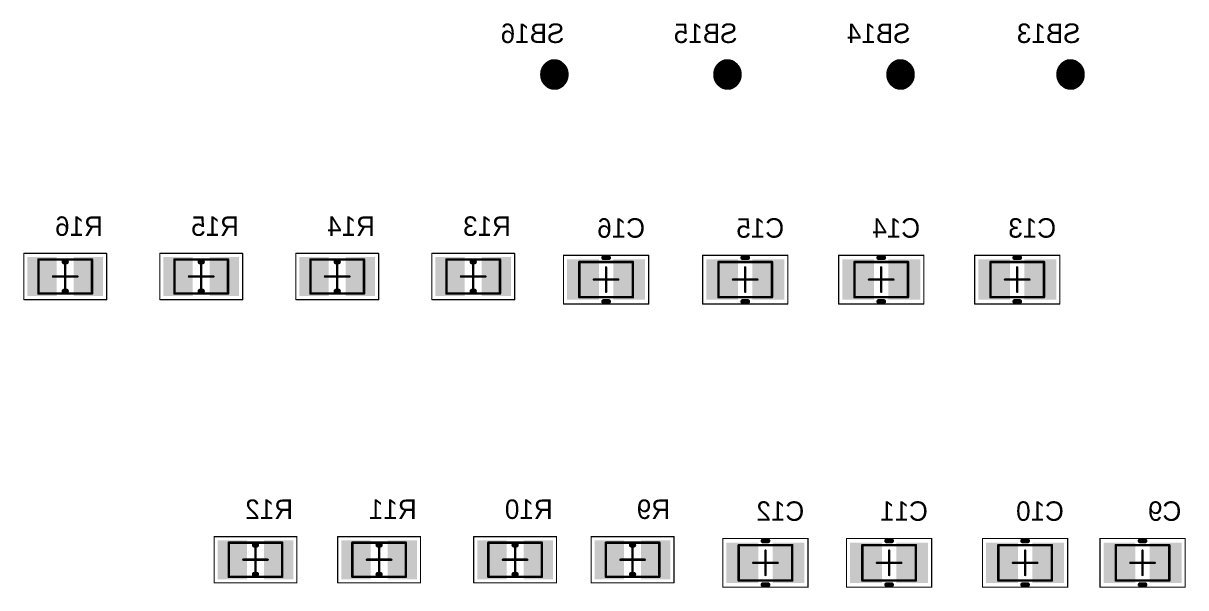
# Model space of a CAD drawing. Header units: millimetres. Extents: x 27 to 265, y 27 to 156.
# Drawn here: x 216.78 to 264.55, y 44.9 to 68.1 of the extents above; entities that cross this region are included whole.
import ezdxf

# ---------------------------------------------------------------- set-up
doc = ezdxf.new("R2010")
doc.units = ezdxf.units.MM
for name, color, linetype in [('BottomLayer', 5, 'Continuous'), ('BottomOverlay', 54, 'Continuous'), ('BottomPaste', 16, 'Continuous'), ('BottomSolder', 6, 'Continuous'), ('Mechanical13', 56, 'Continuous'), ('Mechanical15', 56, 'Continuous')]:
    doc.layers.add(name, color=color, linetype=linetype)

msp = doc.modelspace()

# ---------------------------------------------------------------- linework, layer by layer
at = {"layer": 'BottomLayer'}
for p, q in [((238.277, 66.45), (238.196, 66.366)), ((238.414, 66.533), (238.277, 66.45)), ((238.485, 66.559), (238.414, 66.533)), ((238.706, 66.564), (238.485, 66.559)), ((238.8, 66.536), (238.706, 66.564)), ((238.899, 66.477), (238.8, 66.536)), ((238.958, 66.424), (238.899, 66.477)), ((239.031, 66.35), (238.958, 66.424)), ((245.389, 66.45), (245.308, 66.366)), ((245.526, 66.533), (245.389, 66.45)), ((245.597, 66.559), (245.526, 66.533)), ((245.818, 66.564), (245.597, 66.559)), ((245.912, 66.536), (245.818, 66.564)), ((246.011, 66.477), (245.912, 66.536)), ((246.07, 66.424), (246.011, 66.477)), ((246.143, 66.35), (246.07, 66.424)), ((252.501, 66.45), (252.42, 66.366)), ((252.638, 66.533), (252.501, 66.45)), ((252.709, 66.559), (252.638, 66.533)), ((252.93, 66.564), (252.709, 66.559)), ((253.024, 66.536), (252.93, 66.564)), ((253.123, 66.477), (253.024, 66.536)), ((253.182, 66.424), (253.123, 66.477)), ((253.255, 66.35), (253.182, 66.424)), ((259.486, 66.45), (259.405, 66.366)), ((259.623, 66.533), (259.486, 66.45)), ((259.694, 66.559), (259.623, 66.533)), ((259.915, 66.564), (259.694, 66.559)), ((260.009, 66.536), (259.915, 66.564)), ((260.108, 66.477), (260.009, 66.536)), ((260.167, 66.424), (260.108, 66.477)), ((260.24, 66.35), (260.167, 66.424)), ((238.138, 66.274), (238.107, 66.173)), ((238.107, 66.173), (238.124, 66.122)), ((238.124, 66.122), (238.177, 66.092)), ((238.196, 66.366), (238.138, 66.274)), ((238.177, 66.092), (239.039, 66.092)), ((239.074, 66.286), (239.031, 66.35)), ((239.039, 66.092), (239.112, 66.168)), ((239.112, 66.168), (239.074, 66.286)), ((245.25, 66.274), (245.219, 66.173)), ((245.219, 66.173), (245.236, 66.122)), ((245.236, 66.122), (245.289, 66.092)), ((245.308, 66.366), (245.25, 66.274)), ((245.289, 66.092), (246.151, 66.092)), ((246.186, 66.286), (246.143, 66.35)), ((246.151, 66.092), (246.224, 66.168)), ((246.224, 66.168), (246.186, 66.286)), ((252.362, 66.274), (252.331, 66.173)), ((252.331, 66.173), (252.348, 66.122)), ((252.348, 66.122), (252.401, 66.092)), ((252.42, 66.366), (252.362, 66.274)), ((252.401, 66.092), (253.263, 66.092)), ((253.298, 66.286), (253.255, 66.35)), ((253.263, 66.092), (253.336, 66.168)), ((253.336, 66.168), (253.298, 66.286)), ((259.347, 66.274), (259.316, 66.173)), ((259.316, 66.173), (259.333, 66.122)), ((259.333, 66.122), (259.386, 66.092)), ((259.405, 66.366), (259.347, 66.274)), ((259.386, 66.092), (260.248, 66.092)), ((260.283, 66.286), (260.24, 66.35)), ((260.248, 66.092), (260.321, 66.168)), ((260.321, 66.168), (260.283, 66.286)), ((238.175, 65.888), (238.102, 65.812)), ((238.102, 65.812), (238.14, 65.694)), ((238.14, 65.694), (238.183, 65.629)), ((239.037, 65.888), (238.175, 65.888)), ((238.183, 65.629), (238.256, 65.555)), ((238.256, 65.555), (238.315, 65.502)), ((238.315, 65.502), (238.414, 65.444)), ((238.414, 65.444), (238.508, 65.416)), ((238.729, 65.421), (238.8, 65.446)), ((238.8, 65.446), (238.937, 65.53)), ((238.937, 65.53), (239.018, 65.614)), ((239.018, 65.614), (239.076, 65.706)), ((239.09, 65.858), (239.037, 65.888)), ((239.076, 65.706), (239.107, 65.807)), ((239.107, 65.807), (239.09, 65.858)), ((245.287, 65.888), (245.214, 65.812)), ((245.214, 65.812), (245.252, 65.694)), ((245.252, 65.694), (245.295, 65.629)), ((246.149, 65.888), (245.287, 65.888)), ((245.295, 65.629), (245.368, 65.555)), ((245.368, 65.555), (245.427, 65.502)), ((245.427, 65.502), (245.526, 65.444)), ((245.526, 65.444), (245.62, 65.416)), ((245.841, 65.421), (245.912, 65.446)), ((245.912, 65.446), (246.049, 65.53)), ((246.049, 65.53), (246.13, 65.614)), ((246.13, 65.614), (246.188, 65.706)), ((246.202, 65.858), (246.149, 65.888)), ((246.188, 65.706), (246.219, 65.807)), ((246.219, 65.807), (246.202, 65.858)), ((252.399, 65.888), (252.326, 65.812)), ((252.326, 65.812), (252.364, 65.694)), ((252.364, 65.694), (252.407, 65.629)), ((253.261, 65.888), (252.399, 65.888)), ((252.407, 65.629), (252.48, 65.555)), ((252.48, 65.555), (252.539, 65.502)), ((252.539, 65.502), (252.638, 65.444)), ((252.638, 65.444), (252.732, 65.416)), ((252.953, 65.421), (253.024, 65.446)), ((253.024, 65.446), (253.161, 65.53)), ((253.161, 65.53), (253.242, 65.614)), ((253.242, 65.614), (253.3, 65.706)), ((253.314, 65.858), (253.261, 65.888)), ((253.3, 65.706), (253.331, 65.807)), ((253.331, 65.807), (253.314, 65.858)), ((259.384, 65.888), (259.311, 65.812)), ((259.311, 65.812), (259.349, 65.694)), ((259.349, 65.694), (259.392, 65.629)), ((260.246, 65.888), (259.384, 65.888)), ((259.392, 65.629), (259.465, 65.555)), ((259.465, 65.555), (259.524, 65.502)), ((259.524, 65.502), (259.623, 65.444)), ((259.623, 65.444), (259.717, 65.416)), ((259.938, 65.421), (260.009, 65.446)), ((260.009, 65.446), (260.146, 65.53)), ((260.146, 65.53), (260.227, 65.614)), ((260.227, 65.614), (260.285, 65.706)), ((260.299, 65.858), (260.246, 65.888)), ((260.285, 65.706), (260.316, 65.807)), ((260.316, 65.807), (260.299, 65.858)), ((238.508, 65.416), (238.729, 65.421)), ((245.62, 65.416), (245.841, 65.421)), ((252.732, 65.416), (252.953, 65.421)), ((259.717, 65.416), (259.938, 65.421))]:
    msp.add_line(p, q, dxfattribs=at)
at = {"layer": 'BottomLayer', "const_width": 0.152}
for points in [[(238.176, 66.168, -0.77568), (239.038, 66.168)], [(245.288, 66.168, -0.77568), (246.15, 66.168)], [(252.4, 66.168, -0.77568), (253.262, 66.168)], [(259.385, 66.168, -0.77568), (260.247, 66.168)], [(239.038, 65.811, -0.77568), (238.176, 65.811)], [(246.15, 65.811, -0.77568), (245.288, 65.811)], [(253.262, 65.811, -0.77568), (252.4, 65.811)], [(260.247, 65.811, -0.77568), (259.385, 65.811)]]:
    msp.add_lwpolyline(points, format="xyb", dxfattribs=at)
at = {"layer": 'BottomLayer', "const_width": 0.203}
for points in [[(238.607, 65.652), (238.607, 66.328)], [(245.719, 65.652), (245.719, 66.328)], [(252.831, 65.652), (252.831, 66.328)], [(259.816, 65.652), (259.816, 66.328)]]:
    msp.add_lwpolyline(points, dxfattribs=at)
at = {"layer": 'BottomLayer'}
for points, const_width in [([(238.556, 66.328, 1), (238.658, 66.328, 1)], 0.102), ([(238.557, 66.328, 1), (238.657, 66.328, 1)], 0.1), ([(245.668, 66.328, 1), (245.77, 66.328, 1)], 0.102), ([(245.669, 66.328, 1), (245.769, 66.328, 1)], 0.1), ([(252.78, 66.328, 1), (252.882, 66.328, 1)], 0.102), ([(252.781, 66.328, 1), (252.881, 66.328, 1)], 0.1), ([(259.765, 66.328, 1), (259.867, 66.328, 1)], 0.102), ([(259.766, 66.328, 1), (259.866, 66.328, 1)], 0.1), ([(238.138, 66.168, 1), (238.215, 66.168, 1)], 0.0762), ([(238.999, 66.168, 1), (239.076, 66.168, 1)], 0.0762), ([(245.25, 66.168, 1), (245.327, 66.168, 1)], 0.0762), ([(246.111, 66.168, 1), (246.188, 66.168, 1)], 0.0762), ([(252.362, 66.168, 1), (252.439, 66.168, 1)], 0.0762), ([(253.223, 66.168, 1), (253.3, 66.168, 1)], 0.0762), ([(259.347, 66.168, 1), (259.424, 66.168, 1)], 0.0762), ([(260.208, 66.168, 1), (260.285, 66.168, 1)], 0.0762), ([(238.138, 65.811, 1), (238.215, 65.811, 1)], 0.0762), ([(238.556, 65.652, 1), (238.658, 65.652, 1)], 0.102), ([(238.557, 65.652, 1), (238.657, 65.652, 1)], 0.1), ([(238.999, 65.811, 1), (239.076, 65.811, 1)], 0.0762), ([(245.25, 65.811, 1), (245.327, 65.811, 1)], 0.0762), ([(245.668, 65.652, 1), (245.77, 65.652, 1)], 0.102), ([(245.669, 65.652, 1), (245.769, 65.652, 1)], 0.1), ([(246.111, 65.811, 1), (246.188, 65.811, 1)], 0.0762), ([(252.362, 65.811, 1), (252.439, 65.811, 1)], 0.0762), ([(252.78, 65.652, 1), (252.882, 65.652, 1)], 0.102), ([(252.781, 65.652, 1), (252.881, 65.652, 1)], 0.1), ([(253.223, 65.811, 1), (253.3, 65.811, 1)], 0.0762), ([(259.347, 65.811, 1), (259.424, 65.811, 1)], 0.0762), ([(259.765, 65.652, 1), (259.867, 65.652, 1)], 0.102), ([(259.766, 65.652, 1), (259.866, 65.652, 1)], 0.1), ([(260.208, 65.811, 1), (260.285, 65.811, 1)], 0.0762)]:
    msp.add_lwpolyline(points, format="xyb", close=True, dxfattribs=dict(at, const_width=const_width))
for points in [[(218.058, 56.989), (218.058, 58.389), (217.058, 56.989), (217.058, 58.389)], [(219.958, 56.989), (219.958, 58.389), (218.958, 56.989), (218.958, 58.389)], [(223.646, 56.989), (223.646, 58.389), (222.646, 56.989), (222.646, 58.389)], [(225.546, 56.989), (225.546, 58.389), (224.546, 56.989), (224.546, 58.389)], [(229.234, 56.989), (229.234, 58.389), (228.234, 56.989), (228.234, 58.389)], [(231.134, 56.989), (231.134, 58.389), (230.134, 56.989), (230.134, 58.389)], [(234.822, 56.989), (234.822, 58.389), (233.822, 56.989), (233.822, 58.389)], [(236.722, 56.989), (236.722, 58.389), (235.722, 56.989), (235.722, 58.389)], [(240.333, 56.837), (240.333, 58.287), (239.233, 56.837), (239.233, 58.287)], [(242.233, 56.837), (242.233, 58.287), (241.133, 56.837), (241.133, 58.287)], [(246.048, 56.837), (246.048, 58.287), (244.948, 56.837), (244.948, 58.287)], [(247.948, 56.837), (247.948, 58.287), (246.848, 56.837), (246.848, 58.287)], [(251.636, 56.837), (251.636, 58.287), (250.536, 56.837), (250.536, 58.287)], [(253.536, 56.837), (253.536, 58.287), (252.436, 56.837), (252.436, 58.287)], [(257.224, 56.837), (257.224, 58.287), (256.124, 56.837), (256.124, 58.287)], [(259.124, 56.837), (259.124, 58.287), (258.024, 56.837), (258.024, 58.287)], [(225.876, 45.352), (225.876, 46.752), (224.876, 45.352), (224.876, 46.752)], [(227.776, 45.352), (227.776, 46.752), (226.776, 45.352), (226.776, 46.752)], [(230.956, 45.352), (230.956, 46.752), (229.956, 45.352), (229.956, 46.752)], [(232.856, 45.352), (232.856, 46.752), (231.856, 45.352), (231.856, 46.752)], [(236.544, 45.352), (236.544, 46.752), (235.544, 45.352), (235.544, 46.752)], [(238.444, 45.352), (238.444, 46.752), (237.444, 45.352), (237.444, 46.752)], [(241.37, 45.352), (241.37, 46.752), (240.37, 45.352), (240.37, 46.752)], [(243.27, 45.352), (243.27, 46.752), (242.27, 45.352), (242.27, 46.752)], [(246.881, 45.2), (246.881, 46.65), (245.781, 45.2), (245.781, 46.65)], [(248.781, 45.2), (248.781, 46.65), (247.681, 45.2), (247.681, 46.65)], [(251.961, 45.2), (251.961, 46.65), (250.861, 45.2), (250.861, 46.65)], [(253.861, 45.2), (253.861, 46.65), (252.761, 45.2), (252.761, 46.65)], [(257.549, 45.2), (257.549, 46.65), (256.449, 45.2), (256.449, 46.65)], [(259.449, 45.2), (259.449, 46.65), (258.349, 45.2), (258.349, 46.65)], [(262.375, 45.2), (262.375, 46.65), (261.275, 45.2), (261.275, 46.65)], [(264.275, 45.2), (264.275, 46.65), (263.175, 45.2), (263.175, 46.65)]]:
    msp.add_solid(points, dxfattribs=at)
at = {"layer": 'BottomOverlay', "const_width": 0.2}
for points in [[(218.458, 58.289), (218.558, 58.289)], [(224.046, 58.289), (224.146, 58.289)], [(229.634, 58.289), (229.734, 58.289)], [(235.222, 58.289), (235.322, 58.289)], [(240.633, 58.462), (240.833, 58.462)], [(246.348, 58.462), (246.548, 58.462)], [(251.936, 58.462), (252.136, 58.462)], [(257.524, 58.462), (257.724, 58.462)], [(218.458, 57.089), (218.558, 57.089)], [(224.046, 57.089), (224.146, 57.089)], [(229.634, 57.089), (229.734, 57.089)], [(235.222, 57.089), (235.322, 57.089)], [(240.633, 56.662), (240.833, 56.662)], [(246.348, 56.662), (246.548, 56.662)], [(251.936, 56.662), (252.136, 56.662)], [(257.524, 56.662), (257.724, 56.662)], [(247.181, 46.825), (247.381, 46.825)], [(252.261, 46.825), (252.461, 46.825)], [(257.849, 46.825), (258.049, 46.825)], [(262.675, 46.825), (262.875, 46.825)], [(226.276, 46.652), (226.376, 46.652)], [(231.356, 46.652), (231.456, 46.652)], [(236.944, 46.652), (237.044, 46.652)], [(241.77, 46.652), (241.87, 46.652)], [(226.276, 45.452), (226.376, 45.452)], [(231.356, 45.452), (231.456, 45.452)], [(236.944, 45.452), (237.044, 45.452)], [(241.77, 45.452), (241.87, 45.452)], [(247.181, 45.025), (247.381, 45.025)], [(252.261, 45.025), (252.461, 45.025)], [(257.849, 45.025), (258.049, 45.025)], [(262.675, 45.025), (262.875, 45.025)]]:
    msp.add_lwpolyline(points, dxfattribs=at)
at = {"layer": 'BottomOverlay', "const_width": 0.1}
for points in [[(218.408, 58.289, 1), (218.508, 58.289, 1)], [(218.508, 58.289, 1), (218.608, 58.289, 1)], [(223.996, 58.289, 1), (224.096, 58.289, 1)], [(224.096, 58.289, 1), (224.196, 58.289, 1)], [(229.584, 58.289, 1), (229.684, 58.289, 1)], [(229.684, 58.289, 1), (229.784, 58.289, 1)], [(235.172, 58.289, 1), (235.272, 58.289, 1)], [(235.272, 58.289, 1), (235.372, 58.289, 1)], [(240.583, 58.462, 1), (240.683, 58.462, 1)], [(240.783, 58.462, 1), (240.883, 58.462, 1)], [(246.298, 58.462, 1), (246.398, 58.462, 1)], [(246.498, 58.462, 1), (246.598, 58.462, 1)], [(251.886, 58.462, 1), (251.986, 58.462, 1)], [(252.086, 58.462, 1), (252.186, 58.462, 1)], [(257.474, 58.462, 1), (257.574, 58.462, 1)], [(257.674, 58.462, 1), (257.774, 58.462, 1)], [(218.408, 57.089, 1), (218.508, 57.089, 1)], [(218.508, 57.089, 1), (218.608, 57.089, 1)], [(223.996, 57.089, 1), (224.096, 57.089, 1)], [(224.096, 57.089, 1), (224.196, 57.089, 1)], [(229.584, 57.089, 1), (229.684, 57.089, 1)], [(229.684, 57.089, 1), (229.784, 57.089, 1)], [(235.172, 57.089, 1), (235.272, 57.089, 1)], [(235.272, 57.089, 1), (235.372, 57.089, 1)], [(240.583, 56.662, 1), (240.683, 56.662, 1)], [(240.783, 56.662, 1), (240.883, 56.662, 1)], [(246.298, 56.662, 1), (246.398, 56.662, 1)], [(246.498, 56.662, 1), (246.598, 56.662, 1)], [(251.886, 56.662, 1), (251.986, 56.662, 1)], [(252.086, 56.662, 1), (252.186, 56.662, 1)], [(257.474, 56.662, 1), (257.574, 56.662, 1)], [(257.674, 56.662, 1), (257.774, 56.662, 1)], [(247.131, 46.825, 1), (247.231, 46.825, 1)], [(247.331, 46.825, 1), (247.431, 46.825, 1)], [(252.211, 46.825, 1), (252.311, 46.825, 1)], [(252.411, 46.825, 1), (252.511, 46.825, 1)], [(257.799, 46.825, 1), (257.899, 46.825, 1)], [(257.999, 46.825, 1), (258.099, 46.825, 1)], [(262.625, 46.825, 1), (262.725, 46.825, 1)], [(262.825, 46.825, 1), (262.925, 46.825, 1)], [(226.226, 46.652, 1), (226.326, 46.652, 1)], [(226.326, 46.652, 1), (226.426, 46.652, 1)], [(231.306, 46.652, 1), (231.406, 46.652, 1)], [(231.406, 46.652, 1), (231.506, 46.652, 1)], [(236.894, 46.652, 1), (236.994, 46.652, 1)], [(236.994, 46.652, 1), (237.094, 46.652, 1)], [(241.72, 46.652, 1), (241.82, 46.652, 1)], [(241.82, 46.652, 1), (241.92, 46.652, 1)], [(226.226, 45.452, 1), (226.326, 45.452, 1)], [(226.326, 45.452, 1), (226.426, 45.452, 1)], [(231.306, 45.452, 1), (231.406, 45.452, 1)], [(231.406, 45.452, 1), (231.506, 45.452, 1)], [(236.894, 45.452, 1), (236.994, 45.452, 1)], [(236.994, 45.452, 1), (237.094, 45.452, 1)], [(241.72, 45.452, 1), (241.82, 45.452, 1)], [(241.82, 45.452, 1), (241.92, 45.452, 1)], [(247.131, 45.025, 1), (247.231, 45.025, 1)], [(247.331, 45.025, 1), (247.431, 45.025, 1)], [(252.211, 45.025, 1), (252.311, 45.025, 1)], [(252.411, 45.025, 1), (252.511, 45.025, 1)], [(257.799, 45.025, 1), (257.899, 45.025, 1)], [(257.999, 45.025, 1), (258.099, 45.025, 1)], [(262.625, 45.025, 1), (262.725, 45.025, 1)], [(262.825, 45.025, 1), (262.925, 45.025, 1)]]:
    msp.add_lwpolyline(points, format="xyb", close=True, dxfattribs=at)
at = {"layer": 'BottomPaste'}
for points in [[(218.058, 56.989), (218.058, 58.389), (217.058, 56.989), (217.058, 58.389)], [(219.958, 56.989), (219.958, 58.389), (218.958, 56.989), (218.958, 58.389)], [(223.646, 56.989), (223.646, 58.389), (222.646, 56.989), (222.646, 58.389)], [(225.546, 56.989), (225.546, 58.389), (224.546, 56.989), (224.546, 58.389)], [(229.234, 56.989), (229.234, 58.389), (228.234, 56.989), (228.234, 58.389)], [(231.134, 56.989), (231.134, 58.389), (230.134, 56.989), (230.134, 58.389)], [(234.822, 56.989), (234.822, 58.389), (233.822, 56.989), (233.822, 58.389)], [(236.722, 56.989), (236.722, 58.389), (235.722, 56.989), (235.722, 58.389)], [(240.333, 56.837), (240.333, 58.287), (239.233, 56.837), (239.233, 58.287)], [(242.233, 56.837), (242.233, 58.287), (241.133, 56.837), (241.133, 58.287)], [(246.048, 56.837), (246.048, 58.287), (244.948, 56.837), (244.948, 58.287)], [(247.948, 56.837), (247.948, 58.287), (246.848, 56.837), (246.848, 58.287)], [(251.636, 56.837), (251.636, 58.287), (250.536, 56.837), (250.536, 58.287)], [(253.536, 56.837), (253.536, 58.287), (252.436, 56.837), (252.436, 58.287)], [(257.224, 56.837), (257.224, 58.287), (256.124, 56.837), (256.124, 58.287)], [(259.124, 56.837), (259.124, 58.287), (258.024, 56.837), (258.024, 58.287)], [(225.876, 45.352), (225.876, 46.752), (224.876, 45.352), (224.876, 46.752)], [(227.776, 45.352), (227.776, 46.752), (226.776, 45.352), (226.776, 46.752)], [(230.956, 45.352), (230.956, 46.752), (229.956, 45.352), (229.956, 46.752)], [(232.856, 45.352), (232.856, 46.752), (231.856, 45.352), (231.856, 46.752)], [(236.544, 45.352), (236.544, 46.752), (235.544, 45.352), (235.544, 46.752)], [(238.444, 45.352), (238.444, 46.752), (237.444, 45.352), (237.444, 46.752)], [(241.37, 45.352), (241.37, 46.752), (240.37, 45.352), (240.37, 46.752)], [(243.27, 45.352), (243.27, 46.752), (242.27, 45.352), (242.27, 46.752)], [(246.881, 45.2), (246.881, 46.65), (245.781, 45.2), (245.781, 46.65)], [(248.781, 45.2), (248.781, 46.65), (247.681, 45.2), (247.681, 46.65)], [(251.961, 45.2), (251.961, 46.65), (250.861, 45.2), (250.861, 46.65)], [(253.861, 45.2), (253.861, 46.65), (252.761, 45.2), (252.761, 46.65)], [(257.549, 45.2), (257.549, 46.65), (256.449, 45.2), (256.449, 46.65)], [(259.449, 45.2), (259.449, 46.65), (258.349, 45.2), (258.349, 46.65)], [(262.375, 45.2), (262.375, 46.65), (261.275, 45.2), (261.275, 46.65)], [(264.275, 45.2), (264.275, 46.65), (263.175, 45.2), (263.175, 46.65)]]:
    msp.add_solid(points, dxfattribs=at)
at = {"layer": 'BottomSolder'}
for points, const_width in [([(238.886, 66.018, 1), (238.328, 66.018, 1)], 0.61), ([(238.886, 65.962, 1), (238.328, 65.962, 1)], 0.61), ([(238.506, 66.328, 1), (238.708, 66.328, 1)], 0.202), ([(245.998, 66.018, 1), (245.44, 66.018, 1)], 0.61), ([(245.998, 65.962, 1), (245.44, 65.962, 1)], 0.61), ([(245.618, 66.328, 1), (245.82, 66.328, 1)], 0.202), ([(253.11, 66.018, 1), (252.552, 66.018, 1)], 0.61), ([(253.11, 65.962, 1), (252.552, 65.962, 1)], 0.61), ([(252.73, 66.328, 1), (252.932, 66.328, 1)], 0.202), ([(260.095, 66.018, 1), (259.537, 66.018, 1)], 0.61), ([(260.095, 65.962, 1), (259.537, 65.962, 1)], 0.61), ([(259.715, 66.328, 1), (259.917, 66.328, 1)], 0.202), ([(238.175, 66.018, 1), (238.48, 66.018, 1)], 0.305), ([(238.175, 65.962, 1), (238.48, 65.962, 1)], 0.305), ([(238.734, 66.018, 1), (239.039, 66.018, 1)], 0.305), ([(238.734, 65.962, 1), (239.039, 65.962, 1)], 0.305), ([(245.287, 66.018, 1), (245.592, 66.018, 1)], 0.305), ([(245.287, 65.962, 1), (245.592, 65.962, 1)], 0.305), ([(245.846, 66.018, 1), (246.151, 66.018, 1)], 0.305), ([(245.846, 65.962, 1), (246.151, 65.962, 1)], 0.305), ([(252.399, 66.018, 1), (252.704, 66.018, 1)], 0.305), ([(252.399, 65.962, 1), (252.704, 65.962, 1)], 0.305), ([(252.958, 66.018, 1), (253.263, 66.018, 1)], 0.305), ([(252.958, 65.962, 1), (253.263, 65.962, 1)], 0.305), ([(259.384, 66.018, 1), (259.689, 66.018, 1)], 0.305), ([(259.384, 65.962, 1), (259.689, 65.962, 1)], 0.305), ([(259.943, 66.018, 1), (260.248, 66.018, 1)], 0.305), ([(259.943, 65.962, 1), (260.248, 65.962, 1)], 0.305), ([(238.506, 65.652, 1), (238.708, 65.652, 1)], 0.202), ([(245.618, 65.652, 1), (245.82, 65.652, 1)], 0.202), ([(252.73, 65.652, 1), (252.932, 65.652, 1)], 0.202), ([(259.715, 65.652, 1), (259.917, 65.652, 1)], 0.202)]:
    msp.add_lwpolyline(points, format="xyb", close=True, dxfattribs=dict(at, const_width=const_width))
for points in [[(218.16, 56.887), (218.16, 58.491), (216.957, 56.887), (216.957, 58.491)], [(220.06, 56.887), (220.06, 58.491), (218.857, 56.887), (218.857, 58.491)], [(223.748, 56.887), (223.748, 58.491), (222.545, 56.887), (222.545, 58.491)], [(225.648, 56.887), (225.648, 58.491), (224.445, 56.887), (224.445, 58.491)], [(229.336, 56.887), (229.336, 58.491), (228.133, 56.887), (228.133, 58.491)], [(231.236, 56.887), (231.236, 58.491), (230.033, 56.887), (230.033, 58.491)], [(234.924, 56.887), (234.924, 58.491), (233.721, 56.887), (233.721, 58.491)], [(236.824, 56.887), (236.824, 58.491), (235.621, 56.887), (235.621, 58.491)], [(240.435, 56.735), (240.435, 58.389), (239.132, 56.735), (239.132, 58.389)], [(242.335, 56.735), (242.335, 58.389), (241.032, 56.735), (241.032, 58.389)], [(246.15, 56.735), (246.15, 58.389), (244.847, 56.735), (244.847, 58.389)], [(248.05, 56.735), (248.05, 58.389), (246.747, 56.735), (246.747, 58.389)], [(251.738, 56.735), (251.738, 58.389), (250.435, 56.735), (250.435, 58.389)], [(253.638, 56.735), (253.638, 58.389), (252.335, 56.735), (252.335, 58.389)], [(257.326, 56.735), (257.326, 58.389), (256.023, 56.735), (256.023, 58.389)], [(259.226, 56.735), (259.226, 58.389), (257.923, 56.735), (257.923, 58.389)], [(225.978, 45.25), (225.978, 46.854), (224.774, 45.25), (224.774, 46.854)], [(227.878, 45.25), (227.878, 46.854), (226.674, 45.25), (226.674, 46.854)], [(231.058, 45.25), (231.058, 46.854), (229.854, 45.25), (229.854, 46.854)], [(232.958, 45.25), (232.958, 46.854), (231.754, 45.25), (231.754, 46.854)], [(236.646, 45.25), (236.646, 46.854), (235.442, 45.25), (235.442, 46.854)], [(238.546, 45.25), (238.546, 46.854), (237.342, 45.25), (237.342, 46.854)], [(241.472, 45.25), (241.472, 46.854), (240.268, 45.25), (240.268, 46.854)], [(243.372, 45.25), (243.372, 46.854), (242.168, 45.25), (242.168, 46.854)], [(246.983, 45.098), (246.983, 46.752), (245.679, 45.098), (245.679, 46.752)], [(248.883, 45.098), (248.883, 46.752), (247.579, 45.098), (247.579, 46.752)], [(252.063, 45.098), (252.063, 46.752), (250.759, 45.098), (250.759, 46.752)], [(253.963, 45.098), (253.963, 46.752), (252.659, 45.098), (252.659, 46.752)], [(257.651, 45.098), (257.651, 46.752), (256.347, 45.098), (256.347, 46.752)], [(259.551, 45.098), (259.551, 46.752), (258.247, 45.098), (258.247, 46.752)], [(262.477, 45.098), (262.477, 46.752), (261.173, 45.098), (261.173, 46.752)], [(264.377, 45.098), (264.377, 46.752), (263.073, 45.098), (263.073, 46.752)]]:
    msp.add_solid(points, dxfattribs=at)
at = {"layer": 'Mechanical13', "const_width": 0.1}
for points in [[(217.408, 58.389), (219.608, 58.389)], [(217.408, 56.989), (217.408, 58.389)], [(219.608, 56.989), (219.608, 58.389)], [(222.996, 58.389), (225.196, 58.389)], [(222.996, 56.989), (222.996, 58.389)], [(225.196, 56.989), (225.196, 58.389)], [(228.584, 58.389), (230.784, 58.389)], [(228.584, 56.989), (228.584, 58.389)], [(230.784, 56.989), (230.784, 58.389)], [(234.172, 58.389), (236.372, 58.389)], [(234.172, 56.989), (234.172, 58.389)], [(236.372, 56.989), (236.372, 58.389)], [(239.633, 56.837), (239.633, 58.287)], [(239.633, 58.287), (241.833, 58.287)], [(241.833, 56.837), (241.833, 58.287)], [(245.348, 56.837), (245.348, 58.287)], [(245.348, 58.287), (247.548, 58.287)], [(247.548, 56.837), (247.548, 58.287)], [(250.936, 56.837), (250.936, 58.287)], [(250.936, 58.287), (253.136, 58.287)], [(253.136, 56.837), (253.136, 58.287)], [(256.524, 56.837), (256.524, 58.287)], [(256.524, 58.287), (258.724, 58.287)], [(258.724, 56.837), (258.724, 58.287)], [(217.408, 56.989), (219.608, 56.989)], [(222.996, 56.989), (225.196, 56.989)], [(228.584, 56.989), (230.784, 56.989)], [(234.172, 56.989), (236.372, 56.989)], [(239.633, 56.837), (241.833, 56.837)], [(245.348, 56.837), (247.548, 56.837)], [(250.936, 56.837), (253.136, 56.837)], [(256.524, 56.837), (258.724, 56.837)], [(225.226, 46.752), (227.426, 46.752)], [(225.226, 45.352), (225.226, 46.752)], [(227.426, 45.352), (227.426, 46.752)], [(230.306, 46.752), (232.506, 46.752)], [(230.306, 45.352), (230.306, 46.752)], [(232.506, 45.352), (232.506, 46.752)], [(235.894, 46.752), (238.094, 46.752)], [(235.894, 45.352), (235.894, 46.752)], [(238.094, 45.352), (238.094, 46.752)], [(240.72, 46.752), (242.92, 46.752)], [(240.72, 45.352), (240.72, 46.752)], [(242.92, 45.352), (242.92, 46.752)], [(246.181, 45.2), (246.181, 46.65)], [(246.181, 46.65), (248.381, 46.65)], [(248.381, 45.2), (248.381, 46.65)], [(251.261, 45.2), (251.261, 46.65)], [(251.261, 46.65), (253.461, 46.65)], [(253.461, 45.2), (253.461, 46.65)], [(256.849, 45.2), (256.849, 46.65)], [(256.849, 46.65), (259.049, 46.65)], [(259.049, 45.2), (259.049, 46.65)], [(261.675, 45.2), (261.675, 46.65)], [(261.675, 46.65), (263.875, 46.65)], [(263.875, 45.2), (263.875, 46.65)], [(225.226, 45.352), (227.426, 45.352)], [(230.306, 45.352), (232.506, 45.352)], [(235.894, 45.352), (238.094, 45.352)], [(240.72, 45.352), (242.92, 45.352)], [(246.181, 45.2), (248.381, 45.2)], [(251.261, 45.2), (253.461, 45.2)], [(256.849, 45.2), (259.049, 45.2)], [(261.675, 45.2), (263.875, 45.2)]]:
    msp.add_lwpolyline(points, dxfattribs=at)
at = {"layer": 'Mechanical13', "const_width": 0.05}
for points in [[(217.383, 58.389, 1), (217.433, 58.389, 1)], [(217.383, 58.389, 1), (217.433, 58.389, 1)], [(219.583, 58.389, 1), (219.633, 58.389, 1)], [(219.583, 58.389, 1), (219.633, 58.389, 1)], [(222.971, 58.389, 1), (223.021, 58.389, 1)], [(222.971, 58.389, 1), (223.021, 58.389, 1)], [(225.171, 58.389, 1), (225.221, 58.389, 1)], [(225.171, 58.389, 1), (225.221, 58.389, 1)], [(228.559, 58.389, 1), (228.609, 58.389, 1)], [(228.559, 58.389, 1), (228.609, 58.389, 1)], [(230.759, 58.389, 1), (230.809, 58.389, 1)], [(230.759, 58.389, 1), (230.809, 58.389, 1)], [(234.147, 58.389, 1), (234.197, 58.389, 1)], [(234.147, 58.389, 1), (234.197, 58.389, 1)], [(236.347, 58.389, 1), (236.397, 58.389, 1)], [(236.347, 58.389, 1), (236.397, 58.389, 1)], [(239.608, 58.287, 1), (239.658, 58.287, 1)], [(239.608, 58.287, 1), (239.658, 58.287, 1)], [(241.808, 58.287, 1), (241.858, 58.287, 1)], [(241.808, 58.287, 1), (241.858, 58.287, 1)], [(245.323, 58.287, 1), (245.373, 58.287, 1)], [(245.323, 58.287, 1), (245.373, 58.287, 1)], [(247.523, 58.287, 1), (247.573, 58.287, 1)], [(247.523, 58.287, 1), (247.573, 58.287, 1)], [(250.911, 58.287, 1), (250.961, 58.287, 1)], [(250.911, 58.287, 1), (250.961, 58.287, 1)], [(253.111, 58.287, 1), (253.161, 58.287, 1)], [(253.111, 58.287, 1), (253.161, 58.287, 1)], [(256.499, 58.287, 1), (256.549, 58.287, 1)], [(256.499, 58.287, 1), (256.549, 58.287, 1)], [(258.699, 58.287, 1), (258.749, 58.287, 1)], [(258.699, 58.287, 1), (258.749, 58.287, 1)], [(217.383, 56.989, 1), (217.433, 56.989, 1)], [(217.383, 56.989, 1), (217.433, 56.989, 1)], [(219.583, 56.989, 1), (219.633, 56.989, 1)], [(219.583, 56.989, 1), (219.633, 56.989, 1)], [(222.971, 56.989, 1), (223.021, 56.989, 1)], [(222.971, 56.989, 1), (223.021, 56.989, 1)], [(225.171, 56.989, 1), (225.221, 56.989, 1)], [(225.171, 56.989, 1), (225.221, 56.989, 1)], [(228.559, 56.989, 1), (228.609, 56.989, 1)], [(228.559, 56.989, 1), (228.609, 56.989, 1)], [(230.759, 56.989, 1), (230.809, 56.989, 1)], [(230.759, 56.989, 1), (230.809, 56.989, 1)], [(234.147, 56.989, 1), (234.197, 56.989, 1)], [(234.147, 56.989, 1), (234.197, 56.989, 1)], [(236.347, 56.989, 1), (236.397, 56.989, 1)], [(236.347, 56.989, 1), (236.397, 56.989, 1)], [(239.608, 56.837, 1), (239.658, 56.837, 1)], [(239.608, 56.837, 1), (239.658, 56.837, 1)], [(241.808, 56.837, 1), (241.858, 56.837, 1)], [(241.808, 56.837, 1), (241.858, 56.837, 1)], [(245.323, 56.837, 1), (245.373, 56.837, 1)], [(245.323, 56.837, 1), (245.373, 56.837, 1)], [(247.523, 56.837, 1), (247.573, 56.837, 1)], [(247.523, 56.837, 1), (247.573, 56.837, 1)], [(250.911, 56.837, 1), (250.961, 56.837, 1)], [(250.911, 56.837, 1), (250.961, 56.837, 1)], [(253.111, 56.837, 1), (253.161, 56.837, 1)], [(253.111, 56.837, 1), (253.161, 56.837, 1)], [(256.499, 56.837, 1), (256.549, 56.837, 1)], [(256.499, 56.837, 1), (256.549, 56.837, 1)], [(258.699, 56.837, 1), (258.749, 56.837, 1)], [(258.699, 56.837, 1), (258.749, 56.837, 1)], [(225.201, 46.752, 1), (225.251, 46.752, 1)], [(225.201, 46.752, 1), (225.251, 46.752, 1)], [(227.401, 46.752, 1), (227.451, 46.752, 1)], [(227.401, 46.752, 1), (227.451, 46.752, 1)], [(230.281, 46.752, 1), (230.331, 46.752, 1)], [(230.281, 46.752, 1), (230.331, 46.752, 1)], [(232.481, 46.752, 1), (232.531, 46.752, 1)], [(232.481, 46.752, 1), (232.531, 46.752, 1)], [(235.869, 46.752, 1), (235.919, 46.752, 1)], [(235.869, 46.752, 1), (235.919, 46.752, 1)], [(238.069, 46.752, 1), (238.119, 46.752, 1)], [(238.069, 46.752, 1), (238.119, 46.752, 1)], [(240.695, 46.752, 1), (240.745, 46.752, 1)], [(240.695, 46.752, 1), (240.745, 46.752, 1)], [(242.895, 46.752, 1), (242.945, 46.752, 1)], [(242.895, 46.752, 1), (242.945, 46.752, 1)], [(246.156, 46.65, 1), (246.206, 46.65, 1)], [(246.156, 46.65, 1), (246.206, 46.65, 1)], [(248.356, 46.65, 1), (248.406, 46.65, 1)], [(248.356, 46.65, 1), (248.406, 46.65, 1)], [(251.236, 46.65, 1), (251.286, 46.65, 1)], [(251.236, 46.65, 1), (251.286, 46.65, 1)], [(253.436, 46.65, 1), (253.486, 46.65, 1)], [(253.436, 46.65, 1), (253.486, 46.65, 1)], [(256.824, 46.65, 1), (256.874, 46.65, 1)], [(256.824, 46.65, 1), (256.874, 46.65, 1)], [(259.024, 46.65, 1), (259.074, 46.65, 1)], [(259.024, 46.65, 1), (259.074, 46.65, 1)], [(261.65, 46.65, 1), (261.7, 46.65, 1)], [(261.65, 46.65, 1), (261.7, 46.65, 1)], [(263.85, 46.65, 1), (263.9, 46.65, 1)], [(263.85, 46.65, 1), (263.9, 46.65, 1)], [(225.201, 45.352, 1), (225.251, 45.352, 1)], [(225.201, 45.352, 1), (225.251, 45.352, 1)], [(227.401, 45.352, 1), (227.451, 45.352, 1)], [(227.401, 45.352, 1), (227.451, 45.352, 1)], [(230.281, 45.352, 1), (230.331, 45.352, 1)], [(230.281, 45.352, 1), (230.331, 45.352, 1)], [(232.481, 45.352, 1), (232.531, 45.352, 1)], [(232.481, 45.352, 1), (232.531, 45.352, 1)], [(235.869, 45.352, 1), (235.919, 45.352, 1)], [(235.869, 45.352, 1), (235.919, 45.352, 1)], [(238.069, 45.352, 1), (238.119, 45.352, 1)], [(238.069, 45.352, 1), (238.119, 45.352, 1)], [(240.695, 45.352, 1), (240.745, 45.352, 1)], [(240.695, 45.352, 1), (240.745, 45.352, 1)], [(242.895, 45.352, 1), (242.945, 45.352, 1)], [(242.895, 45.352, 1), (242.945, 45.352, 1)], [(246.156, 45.2, 1), (246.206, 45.2, 1)], [(246.156, 45.2, 1), (246.206, 45.2, 1)], [(248.356, 45.2, 1), (248.406, 45.2, 1)], [(248.356, 45.2, 1), (248.406, 45.2, 1)], [(251.236, 45.2, 1), (251.286, 45.2, 1)], [(251.236, 45.2, 1), (251.286, 45.2, 1)], [(253.436, 45.2, 1), (253.486, 45.2, 1)], [(253.436, 45.2, 1), (253.486, 45.2, 1)], [(256.824, 45.2, 1), (256.874, 45.2, 1)], [(256.824, 45.2, 1), (256.874, 45.2, 1)], [(259.024, 45.2, 1), (259.074, 45.2, 1)], [(259.024, 45.2, 1), (259.074, 45.2, 1)], [(261.65, 45.2, 1), (261.7, 45.2, 1)], [(261.65, 45.2, 1), (261.7, 45.2, 1)], [(263.85, 45.2, 1), (263.9, 45.2, 1)], [(263.85, 45.2, 1), (263.9, 45.2, 1)]]:
    msp.add_lwpolyline(points, format="xyb", close=True, dxfattribs=at)
at = {"layer": 'Mechanical15'}
for points, const_width in [([(216.808, 58.639), (220.208, 58.639)], 0.05), ([(216.808, 56.739), (216.808, 58.639)], 0.05), ([(220.208, 56.739), (220.208, 58.639)], 0.05), ([(222.396, 58.639), (225.796, 58.639)], 0.05), ([(222.396, 56.739), (222.396, 58.639)], 0.05), ([(225.796, 56.739), (225.796, 58.639)], 0.05), ([(227.984, 58.639), (231.384, 58.639)], 0.05), ([(227.984, 56.739), (227.984, 58.639)], 0.05), ([(231.384, 56.739), (231.384, 58.639)], 0.05), ([(233.572, 58.639), (236.972, 58.639)], 0.05), ([(233.572, 56.739), (233.572, 58.639)], 0.05), ([(236.972, 56.739), (236.972, 58.639)], 0.05), ([(238.983, 56.562), (238.983, 58.562)], 0.05), ([(238.983, 58.562), (242.483, 58.562)], 0.05), ([(242.483, 56.562), (242.483, 58.562)], 0.05), ([(244.698, 56.562), (244.698, 58.562)], 0.05), ([(244.698, 58.562), (248.198, 58.562)], 0.05), ([(248.198, 56.562), (248.198, 58.562)], 0.05), ([(250.286, 56.562), (250.286, 58.562)], 0.05), ([(250.286, 58.562), (253.786, 58.562)], 0.05), ([(253.786, 56.562), (253.786, 58.562)], 0.05), ([(255.874, 56.562), (255.874, 58.562)], 0.05), ([(255.874, 58.562), (259.374, 58.562)], 0.05), ([(259.374, 56.562), (259.374, 58.562)], 0.05), ([(218.508, 57.189), (218.508, 58.189)], 0.1), ([(224.096, 57.189), (224.096, 58.189)], 0.1), ([(229.684, 57.189), (229.684, 58.189)], 0.1), ([(235.272, 57.189), (235.272, 58.189)], 0.1), ([(240.733, 57.062), (240.733, 58.062)], 0.1), ([(246.448, 57.062), (246.448, 58.062)], 0.1), ([(252.036, 57.062), (252.036, 58.062)], 0.1), ([(257.624, 57.062), (257.624, 58.062)], 0.1), ([(218.008, 57.689), (219.008, 57.689)], 0.1), ([(223.596, 57.689), (224.596, 57.689)], 0.1), ([(229.184, 57.689), (230.184, 57.689)], 0.1), ([(234.772, 57.689), (235.772, 57.689)], 0.1), ([(240.233, 57.562), (241.233, 57.562)], 0.1), ([(245.948, 57.562), (246.948, 57.562)], 0.1), ([(251.536, 57.562), (252.536, 57.562)], 0.1), ([(257.124, 57.562), (258.124, 57.562)], 0.1), ([(216.808, 56.739), (220.208, 56.739)], 0.05), ([(222.396, 56.739), (225.796, 56.739)], 0.05), ([(227.984, 56.739), (231.384, 56.739)], 0.05), ([(233.572, 56.739), (236.972, 56.739)], 0.05), ([(238.983, 56.562), (242.483, 56.562)], 0.05), ([(244.698, 56.562), (248.198, 56.562)], 0.05), ([(250.286, 56.562), (253.786, 56.562)], 0.05), ([(255.874, 56.562), (259.374, 56.562)], 0.05), ([(224.626, 47.002), (228.026, 47.002)], 0.05), ([(224.626, 45.102), (224.626, 47.002)], 0.05), ([(228.026, 45.102), (228.026, 47.002)], 0.05), ([(229.706, 47.002), (233.106, 47.002)], 0.05), ([(229.706, 45.102), (229.706, 47.002)], 0.05), ([(233.106, 45.102), (233.106, 47.002)], 0.05), ([(235.294, 47.002), (238.694, 47.002)], 0.05), ([(235.294, 45.102), (235.294, 47.002)], 0.05), ([(238.694, 45.102), (238.694, 47.002)], 0.05), ([(240.12, 47.002), (243.52, 47.002)], 0.05), ([(240.12, 45.102), (240.12, 47.002)], 0.05), ([(243.52, 45.102), (243.52, 47.002)], 0.05), ([(245.531, 44.925), (245.531, 46.925)], 0.05), ([(245.531, 46.925), (249.031, 46.925)], 0.05), ([(249.031, 44.925), (249.031, 46.925)], 0.05), ([(250.611, 44.925), (250.611, 46.925)], 0.05), ([(250.611, 46.925), (254.111, 46.925)], 0.05), ([(254.111, 44.925), (254.111, 46.925)], 0.05), ([(256.199, 44.925), (256.199, 46.925)], 0.05), ([(256.199, 46.925), (259.699, 46.925)], 0.05), ([(259.699, 44.925), (259.699, 46.925)], 0.05), ([(261.025, 44.925), (261.025, 46.925)], 0.05), ([(261.025, 46.925), (264.525, 46.925)], 0.05), ([(264.525, 44.925), (264.525, 46.925)], 0.05), ([(226.326, 45.552), (226.326, 46.552)], 0.1), ([(231.406, 45.552), (231.406, 46.552)], 0.1), ([(236.994, 45.552), (236.994, 46.552)], 0.1), ([(241.82, 45.552), (241.82, 46.552)], 0.1), ([(247.281, 45.425), (247.281, 46.425)], 0.1), ([(252.361, 45.425), (252.361, 46.425)], 0.1), ([(257.949, 45.425), (257.949, 46.425)], 0.1), ([(262.775, 45.425), (262.775, 46.425)], 0.1), ([(225.826, 46.052), (226.826, 46.052)], 0.1), ([(230.906, 46.052), (231.906, 46.052)], 0.1), ([(236.494, 46.052), (237.494, 46.052)], 0.1), ([(241.32, 46.052), (242.32, 46.052)], 0.1), ([(246.781, 45.925), (247.781, 45.925)], 0.1), ([(251.861, 45.925), (252.861, 45.925)], 0.1), ([(257.449, 45.925), (258.449, 45.925)], 0.1), ([(262.275, 45.925), (263.275, 45.925)], 0.1), ([(224.626, 45.102), (228.026, 45.102)], 0.05), ([(229.706, 45.102), (233.106, 45.102)], 0.05), ([(235.294, 45.102), (238.694, 45.102)], 0.05), ([(240.12, 45.102), (243.52, 45.102)], 0.05), ([(245.531, 44.925), (249.031, 44.925)], 0.05), ([(250.611, 44.925), (254.111, 44.925)], 0.05), ([(256.199, 44.925), (259.699, 44.925)], 0.05), ([(261.025, 44.925), (264.525, 44.925)], 0.05)]:
    msp.add_lwpolyline(points, dxfattribs=dict(at, const_width=const_width))
for points, const_width in [([(216.796, 58.639, 1), (216.821, 58.639, 1)], 0.025), ([(216.796, 58.639, 1), (216.821, 58.639, 1)], 0.025), ([(220.196, 58.639, 1), (220.221, 58.639, 1)], 0.025), ([(220.196, 58.639, 1), (220.221, 58.639, 1)], 0.025), ([(222.384, 58.639, 1), (222.409, 58.639, 1)], 0.025), ([(222.384, 58.639, 1), (222.409, 58.639, 1)], 0.025), ([(225.784, 58.639, 1), (225.809, 58.639, 1)], 0.025), ([(225.784, 58.639, 1), (225.809, 58.639, 1)], 0.025), ([(227.972, 58.639, 1), (227.997, 58.639, 1)], 0.025), ([(227.972, 58.639, 1), (227.997, 58.639, 1)], 0.025), ([(231.372, 58.639, 1), (231.397, 58.639, 1)], 0.025), ([(231.372, 58.639, 1), (231.397, 58.639, 1)], 0.025), ([(233.56, 58.639, 1), (233.585, 58.639, 1)], 0.025), ([(233.56, 58.639, 1), (233.585, 58.639, 1)], 0.025), ([(236.96, 58.639, 1), (236.985, 58.639, 1)], 0.025), ([(236.96, 58.639, 1), (236.985, 58.639, 1)], 0.025), ([(238.971, 58.562, 1), (238.996, 58.562, 1)], 0.025), ([(238.971, 58.562, 1), (238.996, 58.562, 1)], 0.025), ([(242.471, 58.562, 1), (242.496, 58.562, 1)], 0.025), ([(242.471, 58.562, 1), (242.496, 58.562, 1)], 0.025), ([(244.686, 58.562, 1), (244.711, 58.562, 1)], 0.025), ([(244.686, 58.562, 1), (244.711, 58.562, 1)], 0.025), ([(248.186, 58.562, 1), (248.211, 58.562, 1)], 0.025), ([(248.186, 58.562, 1), (248.211, 58.562, 1)], 0.025), ([(250.274, 58.562, 1), (250.299, 58.562, 1)], 0.025), ([(250.274, 58.562, 1), (250.299, 58.562, 1)], 0.025), ([(253.774, 58.562, 1), (253.799, 58.562, 1)], 0.025), ([(253.774, 58.562, 1), (253.799, 58.562, 1)], 0.025), ([(255.862, 58.562, 1), (255.887, 58.562, 1)], 0.025), ([(255.862, 58.562, 1), (255.887, 58.562, 1)], 0.025), ([(259.362, 58.562, 1), (259.387, 58.562, 1)], 0.025), ([(259.362, 58.562, 1), (259.387, 58.562, 1)], 0.025), ([(218.483, 58.189, 1), (218.533, 58.189, 1)], 0.05), ([(224.071, 58.189, 1), (224.121, 58.189, 1)], 0.05), ([(229.659, 58.189, 1), (229.709, 58.189, 1)], 0.05), ([(235.247, 58.189, 1), (235.297, 58.189, 1)], 0.05), ([(240.708, 58.062, 1), (240.758, 58.062, 1)], 0.05), ([(246.423, 58.062, 1), (246.473, 58.062, 1)], 0.05), ([(252.011, 58.062, 1), (252.061, 58.062, 1)], 0.05), ([(257.599, 58.062, 1), (257.649, 58.062, 1)], 0.05), ([(217.983, 57.689, 1), (218.033, 57.689, 1)], 0.05), ([(218.983, 57.689, 1), (219.033, 57.689, 1)], 0.05), ([(223.571, 57.689, 1), (223.621, 57.689, 1)], 0.05), ([(224.571, 57.689, 1), (224.621, 57.689, 1)], 0.05), ([(229.159, 57.689, 1), (229.209, 57.689, 1)], 0.05), ([(230.159, 57.689, 1), (230.209, 57.689, 1)], 0.05), ([(234.747, 57.689, 1), (234.797, 57.689, 1)], 0.05), ([(235.747, 57.689, 1), (235.797, 57.689, 1)], 0.05), ([(240.208, 57.562, 1), (240.258, 57.562, 1)], 0.05), ([(241.208, 57.562, 1), (241.258, 57.562, 1)], 0.05), ([(245.923, 57.562, 1), (245.973, 57.562, 1)], 0.05), ([(246.923, 57.562, 1), (246.973, 57.562, 1)], 0.05), ([(251.511, 57.562, 1), (251.561, 57.562, 1)], 0.05), ([(252.511, 57.562, 1), (252.561, 57.562, 1)], 0.05), ([(257.099, 57.562, 1), (257.149, 57.562, 1)], 0.05), ([(258.099, 57.562, 1), (258.149, 57.562, 1)], 0.05), ([(218.483, 57.189, 1), (218.533, 57.189, 1)], 0.05), ([(224.071, 57.189, 1), (224.121, 57.189, 1)], 0.05), ([(229.659, 57.189, 1), (229.709, 57.189, 1)], 0.05), ([(235.247, 57.189, 1), (235.297, 57.189, 1)], 0.05), ([(240.708, 57.062, 1), (240.758, 57.062, 1)], 0.05), ([(246.423, 57.062, 1), (246.473, 57.062, 1)], 0.05), ([(252.011, 57.062, 1), (252.061, 57.062, 1)], 0.05), ([(257.599, 57.062, 1), (257.649, 57.062, 1)], 0.05), ([(216.796, 56.739, 1), (216.821, 56.739, 1)], 0.025), ([(216.796, 56.739, 1), (216.821, 56.739, 1)], 0.025), ([(220.196, 56.739, 1), (220.221, 56.739, 1)], 0.025), ([(220.196, 56.739, 1), (220.221, 56.739, 1)], 0.025), ([(222.384, 56.739, 1), (222.409, 56.739, 1)], 0.025), ([(222.384, 56.739, 1), (222.409, 56.739, 1)], 0.025), ([(225.784, 56.739, 1), (225.809, 56.739, 1)], 0.025), ([(225.784, 56.739, 1), (225.809, 56.739, 1)], 0.025), ([(227.972, 56.739, 1), (227.997, 56.739, 1)], 0.025), ([(227.972, 56.739, 1), (227.997, 56.739, 1)], 0.025), ([(231.372, 56.739, 1), (231.397, 56.739, 1)], 0.025), ([(231.372, 56.739, 1), (231.397, 56.739, 1)], 0.025), ([(233.56, 56.739, 1), (233.585, 56.739, 1)], 0.025), ([(233.56, 56.739, 1), (233.585, 56.739, 1)], 0.025), ([(236.96, 56.739, 1), (236.985, 56.739, 1)], 0.025), ([(236.96, 56.739, 1), (236.985, 56.739, 1)], 0.025), ([(238.971, 56.562, 1), (238.996, 56.562, 1)], 0.025), ([(238.971, 56.562, 1), (238.996, 56.562, 1)], 0.025), ([(242.471, 56.562, 1), (242.496, 56.562, 1)], 0.025), ([(242.471, 56.562, 1), (242.496, 56.562, 1)], 0.025), ([(244.686, 56.562, 1), (244.711, 56.562, 1)], 0.025), ([(244.686, 56.562, 1), (244.711, 56.562, 1)], 0.025), ([(248.186, 56.562, 1), (248.211, 56.562, 1)], 0.025), ([(248.186, 56.562, 1), (248.211, 56.562, 1)], 0.025), ([(250.274, 56.562, 1), (250.299, 56.562, 1)], 0.025), ([(250.274, 56.562, 1), (250.299, 56.562, 1)], 0.025), ([(253.774, 56.562, 1), (253.799, 56.562, 1)], 0.025), ([(253.774, 56.562, 1), (253.799, 56.562, 1)], 0.025), ([(255.862, 56.562, 1), (255.887, 56.562, 1)], 0.025), ([(255.862, 56.562, 1), (255.887, 56.562, 1)], 0.025), ([(259.362, 56.562, 1), (259.387, 56.562, 1)], 0.025), ([(259.362, 56.562, 1), (259.387, 56.562, 1)], 0.025), ([(224.614, 47.002, 1), (224.639, 47.002, 1)], 0.025), ([(224.614, 47.002, 1), (224.639, 47.002, 1)], 0.025), ([(228.014, 47.002, 1), (228.039, 47.002, 1)], 0.025), ([(228.014, 47.002, 1), (228.039, 47.002, 1)], 0.025), ([(229.694, 47.002, 1), (229.719, 47.002, 1)], 0.025), ([(229.694, 47.002, 1), (229.719, 47.002, 1)], 0.025), ([(233.094, 47.002, 1), (233.119, 47.002, 1)], 0.025), ([(233.094, 47.002, 1), (233.119, 47.002, 1)], 0.025), ([(235.282, 47.002, 1), (235.307, 47.002, 1)], 0.025), ([(235.282, 47.002, 1), (235.307, 47.002, 1)], 0.025), ([(238.682, 47.002, 1), (238.707, 47.002, 1)], 0.025), ([(238.682, 47.002, 1), (238.707, 47.002, 1)], 0.025), ([(240.108, 47.002, 1), (240.133, 47.002, 1)], 0.025), ([(240.108, 47.002, 1), (240.133, 47.002, 1)], 0.025), ([(243.508, 47.002, 1), (243.533, 47.002, 1)], 0.025), ([(243.508, 47.002, 1), (243.533, 47.002, 1)], 0.025), ([(245.519, 46.925, 1), (245.544, 46.925, 1)], 0.025), ([(245.519, 46.925, 1), (245.544, 46.925, 1)], 0.025), ([(249.019, 46.925, 1), (249.044, 46.925, 1)], 0.025), ([(249.019, 46.925, 1), (249.044, 46.925, 1)], 0.025), ([(250.599, 46.925, 1), (250.624, 46.925, 1)], 0.025), ([(250.599, 46.925, 1), (250.624, 46.925, 1)], 0.025), ([(254.099, 46.925, 1), (254.124, 46.925, 1)], 0.025), ([(254.099, 46.925, 1), (254.124, 46.925, 1)], 0.025), ([(256.187, 46.925, 1), (256.212, 46.925, 1)], 0.025), ([(256.187, 46.925, 1), (256.212, 46.925, 1)], 0.025), ([(259.687, 46.925, 1), (259.712, 46.925, 1)], 0.025), ([(259.687, 46.925, 1), (259.712, 46.925, 1)], 0.025), ([(261.013, 46.925, 1), (261.038, 46.925, 1)], 0.025), ([(261.013, 46.925, 1), (261.038, 46.925, 1)], 0.025), ([(264.513, 46.925, 1), (264.538, 46.925, 1)], 0.025), ([(264.513, 46.925, 1), (264.538, 46.925, 1)], 0.025), ([(226.301, 46.552, 1), (226.351, 46.552, 1)], 0.05), ([(231.381, 46.552, 1), (231.431, 46.552, 1)], 0.05), ([(236.969, 46.552, 1), (237.019, 46.552, 1)], 0.05), ([(241.795, 46.552, 1), (241.845, 46.552, 1)], 0.05), ([(247.256, 46.425, 1), (247.306, 46.425, 1)], 0.05), ([(252.336, 46.425, 1), (252.386, 46.425, 1)], 0.05), ([(257.924, 46.425, 1), (257.974, 46.425, 1)], 0.05), ([(262.75, 46.425, 1), (262.8, 46.425, 1)], 0.05), ([(225.801, 46.052, 1), (225.851, 46.052, 1)], 0.05), ([(226.801, 46.052, 1), (226.851, 46.052, 1)], 0.05), ([(230.881, 46.052, 1), (230.931, 46.052, 1)], 0.05), ([(231.881, 46.052, 1), (231.931, 46.052, 1)], 0.05), ([(236.469, 46.052, 1), (236.519, 46.052, 1)], 0.05), ([(237.469, 46.052, 1), (237.519, 46.052, 1)], 0.05), ([(241.295, 46.052, 1), (241.345, 46.052, 1)], 0.05), ([(242.295, 46.052, 1), (242.345, 46.052, 1)], 0.05), ([(246.756, 45.925, 1), (246.806, 45.925, 1)], 0.05), ([(247.756, 45.925, 1), (247.806, 45.925, 1)], 0.05), ([(251.836, 45.925, 1), (251.886, 45.925, 1)], 0.05), ([(252.836, 45.925, 1), (252.886, 45.925, 1)], 0.05), ([(257.424, 45.925, 1), (257.474, 45.925, 1)], 0.05), ([(258.424, 45.925, 1), (258.474, 45.925, 1)], 0.05), ([(262.25, 45.925, 1), (262.3, 45.925, 1)], 0.05), ([(263.25, 45.925, 1), (263.3, 45.925, 1)], 0.05), ([(226.301, 45.552, 1), (226.351, 45.552, 1)], 0.05), ([(231.381, 45.552, 1), (231.431, 45.552, 1)], 0.05), ([(236.969, 45.552, 1), (237.019, 45.552, 1)], 0.05), ([(241.795, 45.552, 1), (241.845, 45.552, 1)], 0.05), ([(247.256, 45.425, 1), (247.306, 45.425, 1)], 0.05), ([(252.336, 45.425, 1), (252.386, 45.425, 1)], 0.05), ([(257.924, 45.425, 1), (257.974, 45.425, 1)], 0.05), ([(262.75, 45.425, 1), (262.8, 45.425, 1)], 0.05), ([(224.614, 45.102, 1), (224.639, 45.102, 1)], 0.025), ([(224.614, 45.102, 1), (224.639, 45.102, 1)], 0.025), ([(228.014, 45.102, 1), (228.039, 45.102, 1)], 0.025), ([(228.014, 45.102, 1), (228.039, 45.102, 1)], 0.025), ([(229.694, 45.102, 1), (229.719, 45.102, 1)], 0.025), ([(229.694, 45.102, 1), (229.719, 45.102, 1)], 0.025), ([(233.094, 45.102, 1), (233.119, 45.102, 1)], 0.025), ([(233.094, 45.102, 1), (233.119, 45.102, 1)], 0.025), ([(235.282, 45.102, 1), (235.307, 45.102, 1)], 0.025), ([(235.282, 45.102, 1), (235.307, 45.102, 1)], 0.025), ([(238.682, 45.102, 1), (238.707, 45.102, 1)], 0.025), ([(238.682, 45.102, 1), (238.707, 45.102, 1)], 0.025), ([(240.108, 45.102, 1), (240.133, 45.102, 1)], 0.025), ([(240.108, 45.102, 1), (240.133, 45.102, 1)], 0.025), ([(243.508, 45.102, 1), (243.533, 45.102, 1)], 0.025), ([(243.508, 45.102, 1), (243.533, 45.102, 1)], 0.025), ([(245.519, 44.925, 1), (245.544, 44.925, 1)], 0.025), ([(245.519, 44.925, 1), (245.544, 44.925, 1)], 0.025), ([(249.019, 44.925, 1), (249.044, 44.925, 1)], 0.025), ([(249.019, 44.925, 1), (249.044, 44.925, 1)], 0.025), ([(250.599, 44.925, 1), (250.624, 44.925, 1)], 0.025), ([(250.599, 44.925, 1), (250.624, 44.925, 1)], 0.025), ([(254.099, 44.925, 1), (254.124, 44.925, 1)], 0.025), ([(254.099, 44.925, 1), (254.124, 44.925, 1)], 0.025), ([(256.187, 44.925, 1), (256.212, 44.925, 1)], 0.025), ([(256.187, 44.925, 1), (256.212, 44.925, 1)], 0.025), ([(259.687, 44.925, 1), (259.712, 44.925, 1)], 0.025), ([(259.687, 44.925, 1), (259.712, 44.925, 1)], 0.025), ([(261.013, 44.925, 1), (261.038, 44.925, 1)], 0.025), ([(261.013, 44.925, 1), (261.038, 44.925, 1)], 0.025), ([(264.513, 44.925, 1), (264.538, 44.925, 1)], 0.025), ([(264.513, 44.925, 1), (264.538, 44.925, 1)], 0.025)]:
    msp.add_lwpolyline(points, format="xyb", close=True, dxfattribs=dict(at, const_width=const_width))

# ---------------------------------------------------------------- texts
at = {"layer": 'BottomOverlay', "text_generation_flag": 2}
for s, p in [('SB16', (239.019, 67.285)), ('SB15', (246.131, 67.285)), ('SB14', (253.243, 67.285)), ('SB13', (260.228, 67.285)), ('R16', (220.056, 59.36)), ('R15', (225.644, 59.36)), ('R14', (231.232, 59.36)), ('R13', (236.82, 59.36)), ('C16', (242.332, 59.284)), ('C15', (248.047, 59.284)), ('C14', (253.635, 59.284)), ('C13', (259.223, 59.284)), ('R12', (227.868, 47.727)), ('R11', (232.948, 47.727)), ('R10', (238.536, 47.727)), ('R9', (243.362, 47.727)), ('C12', (248.874, 47.65)), ('C11', (253.954, 47.65)), ('C10', (259.542, 47.65)), ('C9', (264.368, 47.65))]:
    msp.add_text(s, height=0.8, dxfattribs=at).set_placement(p)

doc.saveas('drawing.dxf')
